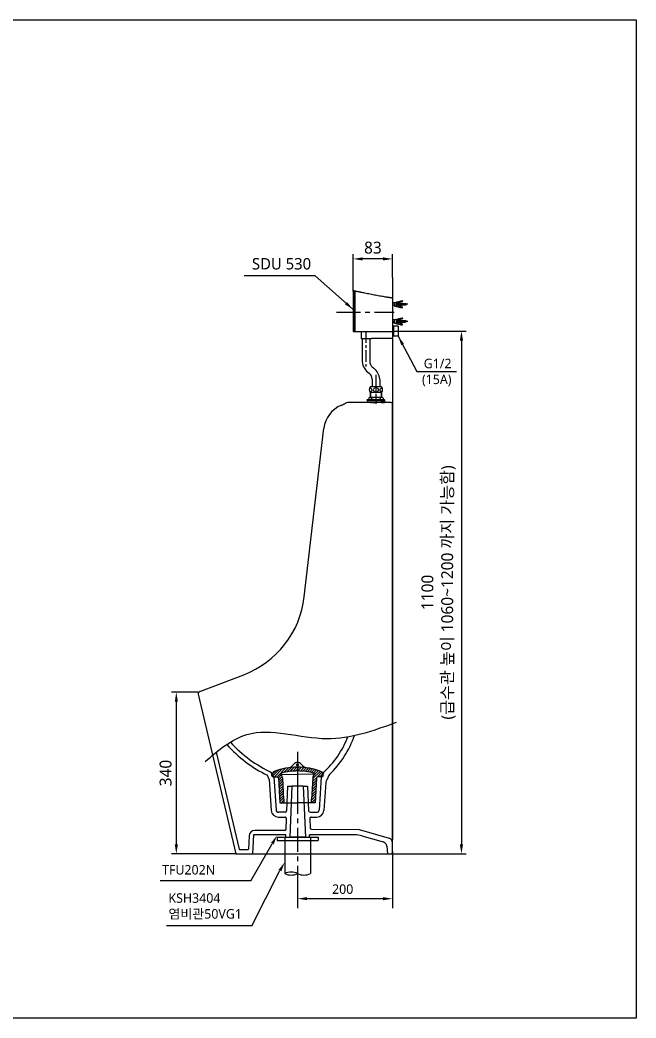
# Model space of a CAD drawing. Extents: x -2629 to 3156, y -2170 to 2130.
# Drawn here: x 1859 to 3156, y 30 to 2130 of the extents above; entities that cross this region are included whole.
import ezdxf

# ---------------------------------------------------------------- set-up
doc = ezdxf.new("R2010")
doc.units = 0
doc.header["$LTSCALE"] = 20
doc.header["$MEASUREMENT"] = 0
doc.linetypes.add('CENTER', pattern=[2, 1.25, -0.25, 0.25, -0.25])
doc.linetypes.add('HIDDEN', pattern=[0.375, 0.25, -0.125])
doc.layers.get('0').update_dxf_attribs({"linetype": 'CONTINUOUS'})
doc.layers.get('DEFPOINTS').update_dxf_attribs({"linetype": 'CONTINUOUS'})
for name, color, linetype in [('1', 1, 'CONTINUOUS'), ('3', 3, 'CONTINUOUS'), ('4', 4, 'CONTINUOUS'), ('5', 5, 'CONTINUOUS'), ('CENTER', 2, 'CENTER'), ('FAUCET', 4, 'CONTINUOUS')]:
    doc.layers.add(name, color=color, linetype=linetype)
doc.styles.get("Standard").update_dxf_attribs({"font": 'NanumGothic.ttf'})
doc.dimstyles.get("Standard").update_dxf_attribs({"dimtxt": 0.18, "dimasz": 0.18, "dimexe": 0.18, "dimexo": 0.0625, "dimgap": 0.09, "dimtad": 0, "dimtih": 1, "dimtoh": 1, "dimdec": 4, "dimzin": 0, "dimdsep": 46, "dimtxsty": 'Standard', "dimcen": 0.09, "dimadec": 0, "dimazin": 0, "dimtfac": 1, "dimtdec": 4, "dimtofl": 0, "dimtmove": 0, "dimatfit": 3, "dimfxl": 0, "dimtolj": 1, "dimtzin": 0, "dimarcsym": 0})
doc.dimstyles.new('Standard$0', dxfattribs={"dimtxt": 0.18, "dimasz": 0.18, "dimexe": 0.18, "dimexo": 0.0625, "dimgap": 0.09, "dimtad": 0, "dimtih": 1, "dimtoh": 1, "dimdec": 4, "dimzin": 0, "dimdsep": 46, "dimtxsty": 'Standard', "dimcen": 0.09, "dimadec": 0, "dimazin": 0, "dimtfac": 1, "dimtdec": 4, "dimtofl": 0, "dimtmove": 0, "dimatfit": 3, "dimfxl": 0, "dimtolj": 1, "dimtzin": 0, "dimarcsym": 0})

# ---------------------------------------------------------------- blocks, each defined once
blk = doc.blocks.new('A$Cebba7b87')
at = {"layer": '3'}
h = blk.add_hatch(dxfattribs=at)
h.set_pattern_fill('ANSI31', scale=30)
h.set_pattern_definition([(45, (-81828.875, 32366.5), (-2.65165043, 2.65165043), [])])
h.paths.add_polyline_path([(52.5, 80, 0.09013), (3.2, 71, 0.31242), (0, 66.4), (0, 62.8, 0.414214), (3, 59.8), (9.7, 59.8, -0.39828), (12.7, 56.9), (15.5, 5), (23.5, 5), (23.9, 13), (23.1, 13), (20.6, 57.4, 0.175822), (17.7, 64.3, -0.566716), (18.7, 67.6, -0.064923), (52.5, 72)])
h.paths.add_polyline_path([(52.5, 80), (52.5, 72, -0.064923), (86.3, 67.6, -0.566716), (87.3, 64.3, 0.175822), (84.4, 57.4), (81.9, 13), (81.1, 13), (81.5, 5), (89.5, 5), (92.3, 56.9, -0.39828), (95.3, 59.8), (102, 59.8, 0.414214), (105, 62.8), (105, 66.4, 0.31242), (101.8, 71, 0.09013)])
at = {"layer": '1'}
blk.add_line((52.5, 90.9), (52.5, 0), dxfattribs=at)
at = {"layer": '3'}
for p, q in [((0, 66.4), (0, 62.8)), ((105, 66.4), (105, 62.8)), ((3, 59.8), (9.7, 59.8)), ((12.7, 56.9), (15.5, 5)), ((20.6, 57.4), (23.1, 13)), ((84.4, 57.4), (81.9, 13)), ((92.3, 56.9), (89.5, 5)), ((102, 59.8), (95.3, 59.8)), ((15.5, 5), (23.5, 5)), ((23.1, 13), (23.9, 13)), ((23.9, 13), (23.5, 5)), ((81.1, 13), (81.5, 5)), ((81.9, 13), (81.1, 13)), ((89.5, 5), (81.5, 5))]:
    blk.add_line(p, q, dxfattribs=at)
at = {"layer": '3', "color": 7}
for p in [(23.5, 5), (81.5, 5)]:
    blk.add_line(p, (52.5, 5), dxfattribs=at)
at = {"layer": '3'}
blk.add_circle((52.5, 85), 2, dxfattribs=at)
for centre, radius, start, end in [((28.7, 98.2), 20, 278.5682, 322.6168), ((52.5, 80), 10, 37.3832, 142.6168), ((76.3, 98.2), 20, 217.3832, 261.4318), ((5, 66.4), 5, 110.6006, 180), ((52.5, -60), 140, 90, 110.6006), ((19.2, 65.7), 2, 104.8584, 223.0221), ((9.7, 56.8), 11, 3.1344, 43.0221), ((52.5, -60), 132, 90, 104.8584), ((52.5, -60), 140, 69.3994, 90), ((52.5, -60), 132, 75.1416, 90), ((95.3, 56.8), 11, 136.9779, 176.8656), ((85.8, 65.7), 2, 316.9779, 75.1416), ((100, 66.4), 5, 0, 69.3994), ((3, 62.8), 3, 180, 270), ((9.7, 56.8), 3, 3.1344, 90), ((95.3, 56.8), 3, 90, 176.8656), ((102, 62.8), 3, 270, 0)]:
    blk.add_arc(centre, radius, start, end, dxfattribs=at)
blk = doc.blocks.new('*D9')
at = {"color": 3, "lineweight": -2}
for p, q in [((2233.2, 715.7), (2178, 715.7)), ((2188, 695.7), (2188, 395.7)), ((2313.2, 375.7), (2178, 375.7))]:
    blk.add_line(p, q, dxfattribs=at)
at = {"color": 3}
for points in [[(2184.7, 695.7), (2191.4, 695.7), (2188, 715.7)], [(2184.7, 395.7), (2191.4, 395.7), (2188, 375.7)]]:
    blk.add_solid(points, dxfattribs=at)
at = {"layer": 'DEFPOINTS', "color": 0}
for p in [(2233.2, 715.7), (2188, 375.7), (2313.2, 375.7)]:
    blk.add_point(p, dxfattribs=at)
at = {"color": 2, "insert": (2165.5, 545.7), "char_height": 25, "attachment_point": 5, "rotation": 90}
blk.add_mtext('\\A1;340', dxfattribs=at)
blk = doc.blocks.new('*D12')
at = {"color": 3, "lineweight": -2}
for p, q in [((2643.2, 381.5), (2643.2, 261.4)), ((2443.2, 339.3), (2443.2, 261.4)), ((2623.2, 281.4), (2463.2, 281.4))]:
    blk.add_line(p, q, dxfattribs=at)
at = {"color": 3}
for points in [[(2463.2, 284.7), (2463.2, 278.1), (2443.2, 281.4)], [(2623.2, 284.7), (2623.2, 278.1), (2643.2, 281.4)]]:
    blk.add_solid(points, dxfattribs=at)
at = {"layer": 'DEFPOINTS', "color": 0}
for p in [(2643.2, 381.5), (2443.2, 339.3), (2443.2, 281.4)]:
    blk.add_point(p, dxfattribs=at)
at = {"color": 2, "insert": (2538.2, 301.4), "char_height": 20, "attachment_point": 5}
blk.add_mtext('\\A1;200', dxfattribs=at)
blk = doc.blocks.new('*D16')
at = {"color": 3, "lineweight": -2}
for p, q in [((2646.5, 1475.6), (2798.2, 1475.6)), ((2788.2, 1455.6), (2788.2, 395.7)), ((2640.2, 375.7), (2798.2, 375.7))]:
    blk.add_line(p, q, dxfattribs=at)
at = {"color": 3}
for points in [[(2784.8, 1455.6), (2791.5, 1455.6), (2788.2, 1475.6)], [(2784.8, 395.7), (2791.5, 395.7), (2788.2, 375.7)]]:
    blk.add_solid(points, dxfattribs=at)
at = {"layer": 'DEFPOINTS', "color": 0}
for p in [(2646.5, 1475.6), (2640.2, 375.7), (2788.2, 375.7)]:
    blk.add_point(p, dxfattribs=at)
at = {"color": 2, "insert": (2740.1, 925.7), "char_height": 25, "width": 649.233, "attachment_point": 5, "rotation": 90}
blk.add_mtext('\\A1;1100\\P(급수관 높이 1060~1200 까지 가능함)', dxfattribs=at)
blk = doc.blocks.new('*D34')
at = {"color": 3, "lineweight": -2}
for p, q in [((2560.3, 1559.4), (2560.3, 1637.5)), ((2623.2, 1627.5), (2580.3, 1627.5)), ((2643.2, 1588.3), (2643.2, 1637.5))]:
    blk.add_line(p, q, dxfattribs=at)
at = {"color": 3}
for points in [[(2580.3, 1630.8), (2580.3, 1624.2), (2560.3, 1627.5)], [(2623.2, 1630.8), (2623.2, 1624.2), (2643.2, 1627.5)]]:
    blk.add_solid(points, dxfattribs=at)
at = {"layer": 'DEFPOINTS', "color": 0}
for p in [(2560.3, 1627.5), (2643.2, 1588.3), (2560.3, 1559.4)]:
    blk.add_point(p, dxfattribs=at)
at = {"color": 2, "insert": (2601.8, 1651.1), "char_height": 25, "attachment_point": 5}
blk.add_mtext('\\A1;83', dxfattribs=at)
blk = doc.blocks.new('A$C3959091f')
at = {"color": 6, "linetype": 'Continuous'}
for p, q in [((0, 99), (0, 16)), ((2.5, 100), (1, 100)), ((3, 15.5), (3, 99.5)), ((3.6, 99.9), (3.6, 99.9)), ((3.6, 99.9), (3.6, 99.9)), ((1, 15), (2.5, 15)), ((3.5, 15), (3.5, 15)), ((83, 0), (39, 0)), ((83, 14.8), (83, 0))]:
    blk.add_line(p, q, dxfattribs=at)
for centre, radius, start, end in [((1, 99), 1, 90, 180), ((2.5, 99.5), 0.5, 0, 90), ((1, 16), 1, 180, 270), ((2.5, 15.5), 0.5, 270, 0), ((3.5, 15.5), 0.5, 180, 270)]:
    blk.add_arc(centre, radius, start, end, dxfattribs=at)
for points, knots in [([(3.6, 99.9), (3.6, 99.9), (3.5, 99.9), (3.4, 99.9), (3.3, 99.8), (3.2, 99.8), (3.1, 99.7), (3, 99.6), (3, 99.5), (3, 99.4), (3, 99.4)], [0, 0, 0, 0, 0.114337, 0.237312, 0.366854, 0.499966, 0.633082, 0.762638, 0.885635, 1, 1, 1, 1]), ([(3, 15.5), (3, 15.5), (3, 15.5), (3, 15.6), (3, 15.7), (3, 16), (3, 16.8), (3, 19), (3, 24.4), (3, 31.3), (3, 35.9), (3, 37.3), (3, 38.7), (3, 40.1), (3, 41.6), (3, 43), (3, 44.5), (3, 45.9), (3, 47.4), (3, 48.9), (3, 50.3), (3, 51.8), (3, 53.2), (3, 54.7), (3, 56.1), (3, 58), (3, 59.9), (3, 61.8), (3, 63.7), (3, 66.1), (3, 72.1), (3, 80.9), (3, 88.1), (3, 92), (3, 93.7), (3, 95.2), (3, 96.9), (3, 98), (3, 98.6), (3, 98.9), (3, 99.2), (3, 99.3), (3, 99.4), (3, 99.4), (3, 99.4)], [0, 0, 0, 0, 0.007381, 0.018037, 0.028835, 0.050833, 0.073337, 0.119689, 0.21623, 0.314286, 0.326418, 0.338492, 0.350499, 0.362435, 0.37429, 0.386052, 0.397719, 0.409286, 0.420742, 0.432083, 0.443305, 0.4544, 0.465364, 0.476197, 0.486893, 0.497442, 0.518685, 0.529516, 0.540476, 0.562781, 0.585562, 0.680439, 0.778293, 0.802688, 0.826913, 0.850894, 0.874577, 0.92079, 0.932068, 0.943224, 0.965156, 0.975919, 0.98654, 1, 1, 1, 1]), ([(3.6, 99.9), (3.6, 99.9), (3.6, 99.9), (3.6, 99.9), (3.6, 99.9), (3.6, 99.9), (3.6, 99.8), (3.6, 99.8), (3.6, 99.8), (3.6, 99.7), (3.6, 99.7), (3.6, 99.6), (3.6, 99.4), (3.6, 99.2), (3.6, 98.9), (3.6, 98.6), (3.6, 98.2), (3.6, 97.7), (3.6, 97.4), (3.6, 96.9), (3.6, 96.4), (3.6, 95.9), (3.6, 95.4), (3.6, 94.8), (3.6, 94.1), (3.6, 93.5), (3.6, 92.7), (3.6, 92), (3.6, 91.2), (3.6, 90.3), (3.6, 89.6), (3.6, 89.1), (3.6, 88.8), (3.6, 88.4), (3.6, 88), (3.6, 87.7), (3.6, 87.3), (3.6, 86.8), (3.6, 86.4), (3.6, 85.9), (3.6, 85.4), (3.6, 84.9), (3.6, 84.4), (3.6, 83.9), (3.6, 83.3), (3.6, 82.8), (3.6, 82.2), (3.6, 81.5), (3.6, 80.9), (3.6, 80.2), (3.6, 79.5), (3.6, 78.8), (3.6, 78.1), (3.6, 77.3), (3.6, 76.6), (3.6, 75.8), (3.6, 74.9), (3.6, 74.1), (3.6, 73.2), (3.6, 72.3), (3.6, 71.4), (3.6, 70.5), (3.6, 69.5), (3.6, 68.5), (3.6, 67.5), (3.6, 66.5), (3.6, 65.4), (3.6, 64.3), (3.6, 63.2), (3.6, 62.1), (3.6, 61), (3.6, 59.8), (3.5, 58.6), (3.5, 57.4), (3.5, 56.3), (3.5, 55.1), (3.5, 53.9), (3.5, 52.7), (3.5, 51.6), (3.5, 50.5), (3.5, 49.3), (3.5, 48.2), (3.5, 47.2), (3.5, 46.1), (3.5, 45), (3.5, 44), (3.5, 43), (3.5, 42), (3.5, 41.1), (3.5, 40.1), (3.5, 39.2), (3.5, 38.3), (3.5, 37.4), (3.5, 36.5), (3.5, 35.7), (3.5, 34.8), (3.5, 34), (3.5, 33.2), (3.5, 32.5), (3.5, 31.7), (3.5, 31), (3.5, 30.3), (3.5, 29.6), (3.5, 29), (3.5, 28.3), (3.5, 27.7), (3.5, 27.1), (3.5, 26.5), (3.5, 26), (3.5, 25), (3.5, 23.6), (3.5, 21.9), (3.5, 20.4), (3.5, 19), (3.5, 18.2), (3.5, 17.6), (3.5, 17.3), (3.5, 17), (3.5, 16.8), (3.5, 16.5), (3.5, 16.3), (3.5, 16.1), (3.5, 15.9), (3.5, 15.8), (3.5, 15.6), (3.5, 15.5), (3.5, 15.4), (3.5, 15.3), (3.5, 15.2), (3.5, 15.1), (3.5, 15.1), (3.5, 15), (3.5, 15), (3.5, 15), (3.5, 15), (3.5, 15), (3.5, 15), (3.5, 15), (3.5, 15)], [0, 0, 0, 0, 0.001051, 0.005145, 0.009345, 0.013656, 0.018084, 0.022634, 0.027306, 0.032093, 0.038572, 0.046067, 0.054565, 0.064082, 0.074643, 0.086258, 0.09892, 0.107801, 0.116732, 0.125761, 0.134959, 0.144333, 0.153814, 0.163346, 0.172944, 0.182636, 0.192429, 0.202321, 0.212311, 0.2224, 0.232589, 0.236212, 0.239959, 0.24383, 0.247824, 0.251942, 0.256183, 0.260548, 0.265036, 0.269648, 0.274384, 0.279243, 0.284226, 0.289332, 0.294562, 0.299916, 0.305393, 0.310993, 0.316718, 0.322566, 0.328537, 0.334632, 0.340851, 0.347193, 0.353659, 0.360249, 0.366962, 0.373799, 0.380759, 0.387843, 0.39505, 0.402381, 0.409834, 0.417412, 0.425117, 0.432945, 0.440892, 0.448951, 0.457133, 0.465468, 0.473974, 0.482602, 0.491272, 0.499964, 0.508677, 0.517407, 0.526134, 0.534781, 0.543297, 0.551705, 0.560034, 0.568297, 0.576493, 0.584618, 0.592657, 0.600586, 0.608397, 0.616125, 0.623816, 0.631489, 0.639113, 0.646645, 0.654062, 0.661376, 0.6686, 0.675745, 0.682813, 0.6898, 0.696706, 0.703532, 0.710276, 0.716941, 0.723526, 0.73003, 0.736454, 0.742797, 0.74906, 0.755243, 0.761346, 0.767368, 0.788892, 0.810348, 0.831737, 0.853058, 0.874311, 0.881162, 0.887899, 0.894523, 0.901035, 0.907435, 0.913723, 0.9199, 0.925963, 0.931911, 0.937742, 0.943456, 0.949061, 0.954563, 0.959969, 0.965276, 0.970474, 0.97555, 0.980494, 0.9853, 0.989975, 0.99453, 0.998975, 1, 1, 1, 1]), ([(83, 85), (82.7, 85), (82.1, 85.1), (81.1, 85.3), (80, 85.4), (78.9, 85.6), (77.8, 85.8), (76.8, 85.9), (76, 86.1), (75.2, 86.2), (74.2, 86.4), (73, 86.5), (71.7, 86.8), (69.3, 87.1), (65.8, 87.7), (60.9, 88.5), (55.7, 89.5), (50.1, 90.4), (44.3, 91.5), (38.5, 92.6), (32.9, 93.7), (27.5, 94.8), (22.7, 95.7), (19.1, 96.5), (16.9, 97), (15.6, 97.2), (14.7, 97.4), (13.8, 97.6), (12.8, 97.8), (11.9, 98), (10.7, 98.3), (9.4, 98.6), (7.8, 98.9), (6.2, 99.3), (4.8, 99.6), (4, 99.8), (3.6, 99.9)], [0, 0, 0, 0, 0.060347, 0.113158, 0.158471, 0.196352, 0.226924, 0.242435, 0.255311, 0.265771, 0.274232, 0.283848, 0.294278, 0.305986, 0.339305, 0.378153, 0.41976, 0.464099, 0.510229, 0.55574, 0.600508, 0.644499, 0.683419, 0.714277, 0.729481, 0.736601, 0.744735, 0.754517, 0.766327, 0.780386, 0.796828, 0.828289, 0.866294, 0.910989, 0.96248, 1, 1, 1, 1]), ([(83, 85), (83, 85), (83, 85), (83, 85), (83, 84.9), (83, 84.5), (83, 83.9), (83, 83.1), (83, 82.1), (83, 80.8), (83, 79.4), (83, 77.8), (83, 76), (83, 74.1), (83, 71.9), (83, 69.7), (83, 67.3), (83, 64.9), (83, 62.3), (83, 59.6), (83, 56.9), (83, 54.2), (83, 51.3), (83, 48.6), (83, 45.8), (83, 43.1), (83, 40.4), (83, 37.7), (83, 35.1), (83, 32.6), (83, 30.3), (83, 28), (83, 25.9), (83, 24), (83, 22.2), (83, 20.6), (83, 19.2), (83, 17.9), (83, 16.9), (83, 16.1), (83, 15.5), (83, 15.1), (83, 15), (83, 15), (83, 15), (83, 15)], [0, 0, 0, 0, 0.023808, 0.047618, 0.071427, 0.095237, 0.119046, 0.142856, 0.166665, 0.190475, 0.214284, 0.238094, 0.261903, 0.285713, 0.309523, 0.333332, 0.357142, 0.380951, 0.404761, 0.42857, 0.45238, 0.476189, 0.499999, 0.523808, 0.547618, 0.571428, 0.595237, 0.619047, 0.642856, 0.666666, 0.690475, 0.714285, 0.738094, 0.761904, 0.785713, 0.809523, 0.833333, 0.857142, 0.880952, 0.904761, 0.928571, 0.95238, 0.97619, 0.999999, 1, 1, 1, 1]), ([(3, 15.5), (3, 15.4), (3, 15.3), (3.1, 15.1), (3.3, 15), (3.4, 15), (3.5, 15)], [0, 0, 0, 0, 0.240814, 0.50001, 0.759201, 1, 1, 1, 1]), ([(3.5, 15), (3.9, 15), (4.7, 15), (6.1, 15), (7.7, 15), (9.2, 14.9), (10.6, 14.9), (11.7, 14.9), (12.6, 14.9), (13.5, 14.9), (14.4, 14.9), (15.3, 14.9), (16.4, 14.9), (17.8, 14.9), (19.8, 14.8), (22.4, 14.8), (25.8, 14.8), (32.7, 14.8), (40.1, 14.8), (47.9, 14.8), (52.6, 14.8), (57.2, 14.8), (61.6, 14.8), (65.7, 14.8), (69, 14.9), (71.1, 14.9), (72.3, 14.9), (73.1, 14.9), (74, 14.9), (74.9, 14.9), (76.1, 14.9), (77.3, 14.9), (78.7, 15), (80.1, 15), (81.5, 15), (82.5, 15), (83, 15)], [0, 0, 0, 0, 0.040658, 0.091641, 0.136102, 0.174136, 0.205871, 0.222594, 0.237005, 0.249209, 0.259382, 0.267818, 0.275017, 0.286044, 0.298859, 0.322861, 0.348285, 0.377235, 0.485839, 0.5234, 0.560772, 0.596735, 0.631265, 0.664362, 0.692652, 0.708462, 0.714629, 0.720141, 0.727224, 0.742639, 0.764647, 0.795727, 0.834782, 0.881851, 0.936931, 1, 1, 1, 1]), ([(17, 0), (17, 0), (17.2, 0), (18.1, 0), (18.9, 0), (20.8, 0), (22.1, 0), (25, 0), (26.6, 0), (30.1, 0), (31.9, 0), (34.6, 0), (35.5, 0), (37.2, 0), (38.1, 0), (39, 0)], [0, 0, 0, 0, 0.166606, 0.166606, 0.333285, 0.333285, 0.499964, 0.499964, 0.666642, 0.666642, 0.833321, 0.833321, 0.916661, 0.916661, 1, 1, 1, 1])]:
    blk.add_open_spline(points, degree=3, knots=knots, dxfattribs=at)
blk.add_open_spline([(17, 14.9), (17, 7.4), (17, 0)], degree=2, dxfattribs=at)

msp = doc.modelspace()

# ---------------------------------------------------------------- linework, layer by layer
at = {"color": 7}
for p, q in [((2643.2, 1588.3), (2643.2, 405.6)), ((2422.2, 518.1), (2420, 466)), ((2431.2, 518.1), (2426.7, 410.7)), ((2455.2, 518.1), (2431.2, 518.1)), ((2455.2, 518.1), (2459.8, 410.7)), ((2464.2, 518.1), (2466.4, 466)), ((2419.4, 451), (2418.4, 426.6)), ((2469.1, 450), (2469.9, 430.5))]:
    msp.add_line(p, q, dxfattribs=at)
at = {"color": 6, "linetype": 'Continuous'}
for p, q in [((2645, 1483.6), (2643.2, 1483.6)), ((2645, 1486), (2645, 1465.2)), ((2655, 1486), (2645, 1486)), ((2655, 1486), (2655, 1465.2)), ((2645, 1467.6), (2643.2, 1467.6)), ((2655, 1465.2), (2645, 1465.2))]:
    msp.add_line(p, q, dxfattribs=at)
for p, q in [((2400.1, 410.7), (2400.1, 403.7)), ((2400.1, 410.7), (2486.4, 410.7)), ((2400.1, 403.7), (2486.4, 403.7)), ((2416.2, 409.5), (2416.2, 334.3)), ((2470.2, 409.5), (2470.2, 334.3)), ((2486.4, 410.7), (2486.4, 403.7))]:
    msp.add_line(p, q)
for centre, start, end in [((2429.7, 307.3), 63.4132, 116.5868), ((2429.7, 361.3), 243.4132, 296.5868), ((2456.7, 361.3), 243.4132, 296.5868)]:
    msp.add_arc(centre, 30.2, start, end)
at = {"layer": '1', "color": 7, "linetype": 'HIDDEN', "lineweight": 0}
for p, q in [((2393.2, 537.9), (2392.2, 537.9)), ((2493.2, 537.9), (2494.2, 537.9))]:
    msp.add_line(p, q, dxfattribs=at)
at = {"layer": '1', "color": 3}
for p, q in [((2345, 319.1), (2390.1, 397.1)), ((2347.3, 224.5), (2406.2, 340.7)), ((2345, 319.1), (2154.2, 319.1)), ((2347.3, 224.5), (2167.6, 224.5))]:
    msp.add_line(p, q, dxfattribs=at)
for points in [[(2392.9, 395.5), (2387.2, 398.8), (2400.1, 414.5)], [(2409.1, 339), (2403.4, 342.3), (2416.2, 358)]]:
    msp.add_solid(points, dxfattribs=at)
at = {"layer": '3', "color": 7}
for p, q in [((2640.2, 1325.7), (2553.1, 1325.7)), ((2643.2, 378.7), (2643.2, 1322.7)), ((2457.3, 916.3), (2498.6, 1271.1)), ((2237.3, 717.3), (2329.8, 752.5)), ((2234.2, 711.5), (2313.2, 375.7)), ((2272.2, 589.6), (2320.2, 385.5)), ((2389.2, 540.9), (2389.2, 546.4)), ((2497.2, 540.9), (2497.2, 546.4)), ((2383.7, 532.1), (2387.9, 467.1)), ((2393.2, 537.9), (2397.9, 467.8)), ((2408.7, 542.9), (2443.2, 543.1)), ((2477.8, 542.9), (2443.2, 543.1)), ((2493.2, 537.9), (2488.5, 467.8)), ((2502.4, 525.8), (2498.5, 467.1)), ((2422.2, 518.1), (2431.2, 518.1)), ((2455.2, 518.1), (2464.2, 518.1)), ((2417, 463.1), (2402.9, 463.1)), ((2469.4, 463.1), (2483.6, 463.1)), ((2402.9, 453.1), (2417.4, 453.1)), ((2472.1, 453.1), (2483.6, 453.1)), ((2416.4, 424.7), (2353.1, 424.7)), ((2472.9, 427.7), (2573.2, 426.7)), ((2573.2, 426.7), (2636, 408.8)), ((2341.1, 413.3), (2339.7, 385.7)), ((2350.2, 415.7), (2348.2, 375.7)), ((2418.2, 415.7), (2350.2, 415.7)), ((2418.2, 410.7), (2418.2, 415.7)), ((2418.2, 410.7), (2426.7, 410.7)), ((2460.8, 410.7), (2426.7, 410.7)), ((2460.8, 410.7), (2468.2, 410.7)), ((2468.2, 410.7), (2468.2, 415.7)), ((2564.7, 415.7), (2468.2, 415.7)), ((2578.4, 413.8), (2623.6, 400.9)), ((2321.2, 384.7), (2338.7, 384.7)), ((2630.8, 392.1), (2632.2, 375.7)), ((2313.2, 375.7), (2640.2, 375.7))]:
    msp.add_line(p, q, dxfattribs=at)
for centre, radius, start, end in [((2481.6, 1450.7), 141.6, 292.34, 296.2477), ((2553.1, 1305.7), 20, 90, 116.2477), ((2640.2, 1322.7), 3, 0, 90), ((2558.2, 1264.2), 60, 112.34, 173.3547), ((2258.6, 939.4), 200, 290.8545, 353.3547), ((2239.1, 712.6), 5, 110.8545, 193.2405), ((2503.5, 792.6), 271.3, 222.0236, 245.1023), ((2362.8, 694.5), 200, 312.2294, 338.8009), ((2362.8, 694.5), 212, 314.2069, 340.8306), ((2502.3, 791), 278.4, 221.6489, 243.8788), ((2384.2, 543.3), 5, 0, 64.5228), ((2502.2, 544.3), 5, 132.8514, 180), ((2379.3, 540.1), 1, 3.3246, 63.8788), ((2392.2, 540.9), 12, 183.3246, 222.6721), ((2382.7, 532.1), 1, 3.764, 42.6721), ((2392.2, 540.9), 3, 180, 270), ((2494.2, 540.9), 3, 270, 0), ((2512.4, 525.1), 10, 139.0331, 176.236), ((2494.2, 540.9), 14, 319.0331, 346.8393), ((2517.6, 535.4), 10, 134.2069, 166.8393), ((2402.9, 468.1), 15, 183.764, 270), ((2402.9, 468.1), 5, 183.764, 270), ((2417, 466.1), 3, 270, 357.5785), ((2483.6, 468.1), 5, 270, 356.236), ((2483.6, 468.1), 15, 270, 356.236), ((2417.4, 451.1), 2, 357.5785, 90), ((2472.1, 450.1), 3, 90, 182.4215), ((2353.1, 412.7), 12, 90, 177.1376), ((2416.4, 426.7), 2, 270, 357.5785), ((2472.9, 430.7), 3, 182.4215, 268.9325), ((2353.1, 412.7), 3, 90, 177.1376), ((2416.2, 413.7), 2, 0, 90), ((2470.2, 413.7), 2, 90, 180), ((2564.7, 365.7), 50, 74.0563, 90), ((2620.9, 391.3), 10, 4.9116, 74.0563), ((2633.2, 399.2), 10, 0, 74.0563), ((2321.2, 385.7), 1, 193.2405, 270), ((2338.7, 385.7), 1, 270, 357.1376), ((2640.2, 378.7), 3, 270, 0)]:
    msp.add_arc(centre, radius, start, end, dxfattribs=at)
at = {"layer": '3', "color": 7, "lineweight": 0}
msp.add_arc((2469.4, 466.1), 3, 182.4215, 270, dxfattribs=at)
at = {"layer": '4'}
for p, q in [((2647.3, 1535.2), (2643.2, 1535.2)), ((2647.3, 1536), (2651.5, 1536.2)), ((2647.3, 1535.2), (2647.3, 1536)), ((2647.3, 1535.2), (2647.3, 1529.2)), ((2651.3, 1533.8), (2652.9, 1529.9)), ((2651.5, 1537), (2655.7, 1537.3)), ((2662.9, 1537), (2651.5, 1533.9)), ((2651.5, 1536.2), (2651.5, 1537)), ((2651.5, 1536.2), (2651.5, 1532.2)), ((2651.5, 1533.8), (2670, 1533.8)), ((2652.9, 1534.4), (2654.7, 1529.9)), ((2654.7, 1534.4), (2656.5, 1529.9)), ((2655.7, 1538.1), (2659.9, 1538.4)), ((2655.7, 1537.3), (2655.7, 1538.1)), ((2655.7, 1537.3), (2655.7, 1535)), ((2656.5, 1534.4), (2658.3, 1529.9)), ((2658.3, 1534.4), (2660.1, 1529.9)), ((2659.9, 1539.2), (2663.5, 1539.5)), ((2659.9, 1538.4), (2659.9, 1539.2)), ((2659.9, 1538.4), (2659.9, 1536.2)), ((2660.1, 1534.4), (2661.9, 1529.9)), ((2661.9, 1534.4), (2663.7, 1529.9)), ((2663.7, 1534.4), (2665.6, 1529.9)), ((2664, 1539), (2664, 1538.4)), ((2665.5, 1534.4), (2667.4, 1529.9)), ((2667.4, 1534.4), (2669.2, 1529.9)), ((2669.2, 1534.4), (2671, 1529.9)), ((2673.8, 1532.2), (2670, 1533.8)), ((2647.3, 1529.2), (2643.2, 1529.2)), ((2647.3, 1529.2), (2647.3, 1528.4)), ((2647.3, 1528.4), (2651.5, 1528.1)), ((2651.5, 1528.1), (2651.5, 1532.2)), ((2651.5, 1530.6), (2670, 1530.6)), ((2662.9, 1527.3), (2651.5, 1530.4)), ((2651.5, 1528.1), (2651.5, 1527.3)), ((2651.5, 1527.3), (2655.7, 1527.1)), ((2655.7, 1527.1), (2655.7, 1529.3)), ((2655.7, 1527.1), (2655.7, 1526.2)), ((2655.7, 1526.2), (2659.9, 1526)), ((2659.9, 1526), (2659.9, 1528.2)), ((2659.9, 1526), (2659.9, 1525.1)), ((2659.9, 1525.1), (2663.5, 1524.9)), ((2664, 1525.4), (2664, 1525.9)), ((2673.8, 1532.2), (2670, 1530.6)), ((2647.3, 1499), (2643.2, 1499)), ((2647.3, 1493), (2643.2, 1493)), ((2647.3, 1499.8), (2651.5, 1500.1)), ((2647.3, 1499), (2647.3, 1499.8)), ((2647.3, 1493), (2647.3, 1499)), ((2647.3, 1493), (2647.3, 1492.2)), ((2647.3, 1492.2), (2651.5, 1492)), ((2651.3, 1494.4), (2652.9, 1498.3)), ((2651.5, 1500.9), (2655.7, 1501.1)), ((2662.9, 1500.9), (2651.5, 1497.8)), ((2651.5, 1500.1), (2651.5, 1500.9)), ((2651.5, 1500.1), (2651.5, 1496)), ((2651.5, 1497.6), (2670, 1497.6)), ((2651.5, 1492), (2651.5, 1496)), ((2651.5, 1494.4), (2670, 1494.4)), ((2662.9, 1491.2), (2651.5, 1494.3)), ((2651.5, 1492), (2651.5, 1491.2)), ((2651.5, 1491.2), (2655.7, 1490.9)), ((2652.9, 1493.8), (2654.7, 1498.3)), ((2654.7, 1493.8), (2656.5, 1498.3)), ((2655.7, 1502), (2659.9, 1502.2)), ((2655.7, 1501.1), (2655.7, 1502)), ((2655.7, 1501.1), (2655.7, 1498.9)), ((2655.7, 1490.9), (2655.7, 1493.2)), ((2656.5, 1493.8), (2658.3, 1498.3)), ((2658.3, 1493.8), (2660.1, 1498.3)), ((2659.9, 1503.1), (2663.5, 1503.3)), ((2659.9, 1502.2), (2659.9, 1503.1)), ((2659.9, 1502.2), (2659.9, 1500)), ((2659.9, 1489.8), (2659.9, 1492)), ((2660.1, 1493.8), (2661.9, 1498.3)), ((2661.9, 1493.8), (2663.7, 1498.3)), ((2663.7, 1493.8), (2665.6, 1498.3)), ((2664, 1502.8), (2664, 1502.3)), ((2665.5, 1493.8), (2667.4, 1498.3)), ((2667.4, 1493.8), (2669.2, 1498.3)), ((2669.2, 1493.8), (2671, 1498.3)), ((2673.8, 1496), (2670, 1497.6)), ((2673.8, 1496), (2670, 1494.4)), ((2655.7, 1490.9), (2655.7, 1490.1)), ((2655.7, 1490.1), (2659.9, 1489.8)), ((2659.9, 1489.8), (2659.9, 1488.9)), ((2659.9, 1488.9), (2663.5, 1488.7)), ((2664, 1489.2), (2664, 1489.7))]:
    msp.add_line(p, q, dxfattribs=at)
for centre, radius, start, end in [((2662.5, 1538.4), 1.5, 285.1204, 0), ((2663.5, 1539), 0.5, 0, 93.2249), ((2662.5, 1525.9), 1.5, 0, 74.8796), ((2663.5, 1525.4), 0.5, 266.7751, 0), ((2662.5, 1502.3), 1.5, 285.1204, 0), ((2662.5, 1489.7), 1.5, 0, 74.8796), ((2663.5, 1502.8), 0.5, 0, 93.2249), ((2663.5, 1489.2), 0.5, 266.7751, 0)]:
    msp.add_arc(centre, radius, start, end, dxfattribs=at)
at = {"layer": '5'}
msp.add_lwpolyline([(55.7, 2130.3), (3155.7, 2130.3), (3155.7, 30.3), (55.7, 30.3)], close=True, dxfattribs=at)
msp.add_spline([(2248.4, 569.8), (2336.3, 626.8), (2504.7, 618.4), (2651.2, 652.5)], degree=3, dxfattribs=at)
at = {"layer": 'CENTER', "color": 2, "linetype": 'CENTER', "ltscale": 2}
for p, q in [((2525.5, 1515.6), (2646.5, 1515.6)), ((2443.2, 590.2), (2443.2, 339.3))]:
    msp.add_line(p, q, dxfattribs=at)
at = {"layer": 'CENTER', "color": 2, "linetype": 'CENTER'}
for p, q in [((2675.3, 1532.2), (2643.2, 1532.2)), ((2675.3, 1496), (2643.2, 1496)), ((2587.2, 1475.7), (2587.2, 1401.4)), ((2587.2, 1475.7), (2587.2, 1401.4)), ((2608.2, 1383.9), (2608.2, 1322.3))]:
    msp.add_line(p, q, dxfattribs=at)
at = {"layer": 'FAUCET', "color": 4}
for p, q in [((2579.3, 1460), (2579.3, 1411.8)), ((2595.1, 1460), (2595.1, 1411.4)), ((2595.1, 1460), (2595.1, 1411.4)), ((2579.3, 1421.2), (2579.3, 1411.8)), ((2600.3, 1400.5), (2603.9, 1397.4)), ((2600.3, 1374.7), (2600.3, 1358.2)), ((2616.1, 1374.8), (2616.1, 1358.2)), ((2620.2, 1358.2), (2596.2, 1358.2)), ((2620.2, 1346.2), (2596.2, 1346.2)), ((2596.2, 1346.2), (2596.2, 1336.2)), ((2597.1, 1346.2), (2597.1, 1336.2)), ((2616.1, 1358.2), (2600.3, 1358.2)), ((2619.3, 1346.2), (2619.3, 1336.2)), ((2620.2, 1346.2), (2620.2, 1336.2)), ((2589.7, 1329.2), (2589.7, 1328.7)), ((2597.1, 1329.2), (2589.7, 1329.2)), ((2590.2, 1328.7), (2589.7, 1328.7)), ((2593.2, 1331.2), (2590.2, 1331.2)), ((2626.2, 1328.7), (2590.2, 1328.7)), ((2590.2, 1328.7), (2590.2, 1325.7)), ((2596.2, 1325.7), (2590.2, 1325.7)), ((2593.2, 1334.7), (2593.2, 1331.2)), ((2623.2, 1331.2), (2593.2, 1331.2)), ((2596.2, 1336.2), (2597.1, 1336.2)), ((2596.2, 1325.7), (2597.1, 1325.7)), ((2619.3, 1336.2), (2597.1, 1336.2)), ((2619.3, 1329.2), (2597.1, 1329.2)), ((2620.2, 1325.7), (2597.1, 1325.7)), ((2598.9, 1325.7), (2608.2, 1325.7)), ((2599.2, 1334.7), (2599.2, 1331.2)), ((2617.6, 1325.7), (2608.2, 1325.7)), ((2617.2, 1334.7), (2617.2, 1331.2)), ((2620.2, 1336.2), (2619.3, 1336.2)), ((2619.3, 1329.2), (2626.7, 1329.2)), ((2620.2, 1325.7), (2626.2, 1325.7)), ((2623.2, 1334.7), (2623.2, 1331.2)), ((2623.2, 1331.2), (2626.2, 1331.2)), ((2626.2, 1328.7), (2626.7, 1328.7)), ((2626.2, 1328.7), (2626.2, 1325.7)), ((2626.7, 1329.2), (2626.7, 1328.7))]:
    msp.add_line(p, q, dxfattribs=at)
for centre, radius, start, end in [((2611.3, 1413.9), 32, 184.4685, 237.3735), ((2610.1, 1411.8), 15, 180, 228.9054), ((2585.3, 1374.7), 15, 0, 54.7056), ((2584.2, 1372), 32.1, 4.8816, 52.1392), ((2604.2, 1352.2), 10, 143.1301, 216.8699), ((2612.2, 1352.2), 10, 323.1301, 36.8699), ((2590.2, 1330.2), 1, 90, 270), ((2596.2, 1332.5), 3.75, 36.8699, 143.1301), ((2608.2, 1308.5), 27.7, 71.0754, 108.9246), ((2620.2, 1332.4), 3.76, 37.1634, 142.8366), ((2626.2, 1330.2), 1, 270, 90)]:
    msp.add_arc(centre, radius, start, end, dxfattribs=at)
at = {"layer": 'FAUCET', "color": 4, "extrusion": (0, 0, -1)}
for centre, start_param, end_param in [((2594, 1352), 1.760492, 4.493193), ((2622.4, 1352), -1.362488, 1.392106)]:
    msp.add_ellipse(centre, major_axis=(-5.51, 0), ratio=0.763305, start_param=start_param, end_param=end_param, dxfattribs=at)
msp.add_ellipse((2608.2, 1352), major_axis=(5.51, 0), ratio=0.763305, dxfattribs=at)

# ---------------------------------------------------------------- block references
at = {"color": 32}
msp.add_blockref('A$C3959091f', (2560.2, 1460), dxfattribs=at)
at = {"layer": '3', "color": 7}
msp.add_blockref('A$Cebba7b87', (2390.7, 478.1), dxfattribs=at)

# ---------------------------------------------------------------- texts
at = {"layer": '1', "color": 2}
for s, insert, char_height, attachment_point in [('SDU 530', (2471.8, 1629.3), 24, 3), ('{\\fNanumGothic|b0|i0|c0|p50;G1/2\\P(15A)}', (2767.2, 1417.5), 20, 3), ('TFU202N', (2158.1, 352.2), 20, 1), ('KSH3404\\P염비관50VG1', (2171.5, 292.8), 20, 1)]:
    msp.add_mtext(s, dxfattribs=dict(at, insert=insert, char_height=char_height, attachment_point=attachment_point))

# ---------------------------------------------------------------- dimensions: what is measured, and where the dimension line sits
dim = msp.add_linear_dim(base=(2560.3, 1627.5), p1=(2643.2, 1588.3), p2=(2560.3, 1559.4), dimstyle='Standard$0', override={"dimtxt": 25, "dimasz": 20, "dimexe": 10, "dimexo": 0, "dimgap": 10, "dimtad": 1, "dimtih": 0, "dimdec": 0, "dimzin": 8, "dimclrd": 3, "dimclre": 3, "dimclrt": 2, "dimtdec": 0, "dimtix": 1, "dimtofl": 1, "dimarcsym": 1})
dim.commit()
dim.dimension.update_dxf_attribs({"geometry": '*D34', "text_midpoint": (2601.8, 1651.1)})
dim = msp.add_linear_dim(base=(2788.2, 375.7), p1=(2646.5, 1475.6), p2=(2640.2, 375.7), angle=90, text='<>\\P(급수관 높이 1060~1200 까지 가능함)', dimstyle='Standard$0', override={"dimtxt": 25, "dimasz": 20, "dimexe": 10, "dimexo": 0, "dimgap": 10, "dimtad": 1, "dimtih": 0, "dimdec": 0, "dimzin": 8, "dimclrd": 3, "dimclre": 3, "dimclrt": 2, "dimtdec": 0, "dimtix": 1, "dimtofl": 1, "dimarcsym": 1})
dim.commit()
dim.dimension.update_dxf_attribs({"geometry": '*D16', "text_midpoint": (2740.1, 925.7)})
dim = msp.add_linear_dim(base=(2188, 375.7), p1=(2233.2, 715.7), p2=(2313.2, 375.7), angle=90, dimstyle='Standard', override={"dimtxt": 25, "dimasz": 20, "dimexe": 10, "dimexo": 0, "dimgap": 10, "dimtad": 1, "dimtih": 0, "dimdec": 0, "dimzin": 8, "dimclrd": 3, "dimclre": 3, "dimclrt": 2, "dimtdec": 0, "dimtix": 1, "dimtofl": 1, "dimarcsym": 1})
dim.commit()
dim.dimension.update_dxf_attribs({"geometry": '*D9', "text_midpoint": (2165.5, 545.7)})
dim = msp.add_linear_dim(base=(2443.2, 281.4), p1=(2643.2, 381.5), p2=(2443.2, 339.3), dimstyle='Standard', override={"dimtxt": 20, "dimasz": 20, "dimexe": 20, "dimexo": 0, "dimgap": 10, "dimtad": 1, "dimtih": 0, "dimdec": 0, "dimzin": 8, "dimclrd": 3, "dimclre": 3, "dimclrt": 2, "dimtdec": 0, "dimtix": 1, "dimtofl": 1})
dim.commit()
dim.dimension.update_dxf_attribs({"geometry": '*D12', "text_midpoint": (2538.2, 281.4), "dimtype": 160})

# ---------------------------------------------------------------- leaders
for points, override in [([(2560.1, 1521.2), (2480, 1591.6), (2330.5, 1591.6)], {"dimtxt": 25, "dimasz": 20, "dimexe": 10, "dimexo": 0, "dimgap": 10, "dimtad": 1, "dimtih": 0, "dimdec": 0, "dimzin": 8, "dimclrd": 3, "dimclre": 3, "dimclrt": 2, "dimtdec": 0, "dimtix": 1, "dimtofl": 1, "dimarcsym": 1}), ([(2655, 1465.2), (2694.5, 1390.5), (2778.1, 1390.5)], {"dimtxt": 20, "dimasz": 20, "dimexe": 20, "dimexo": 0, "dimgap": 10, "dimtad": 0, "dimdec": 0, "dimzin": 8, "dimclrd": 3, "dimclre": 3, "dimclrt": 2, "dimtdec": 0, "dimtix": 1, "dimtofl": 1, "dimarcsym": 1})]:
    msp.add_leader(points, dimstyle='Standard', override=override)

doc.saveas('drawing.dxf')
